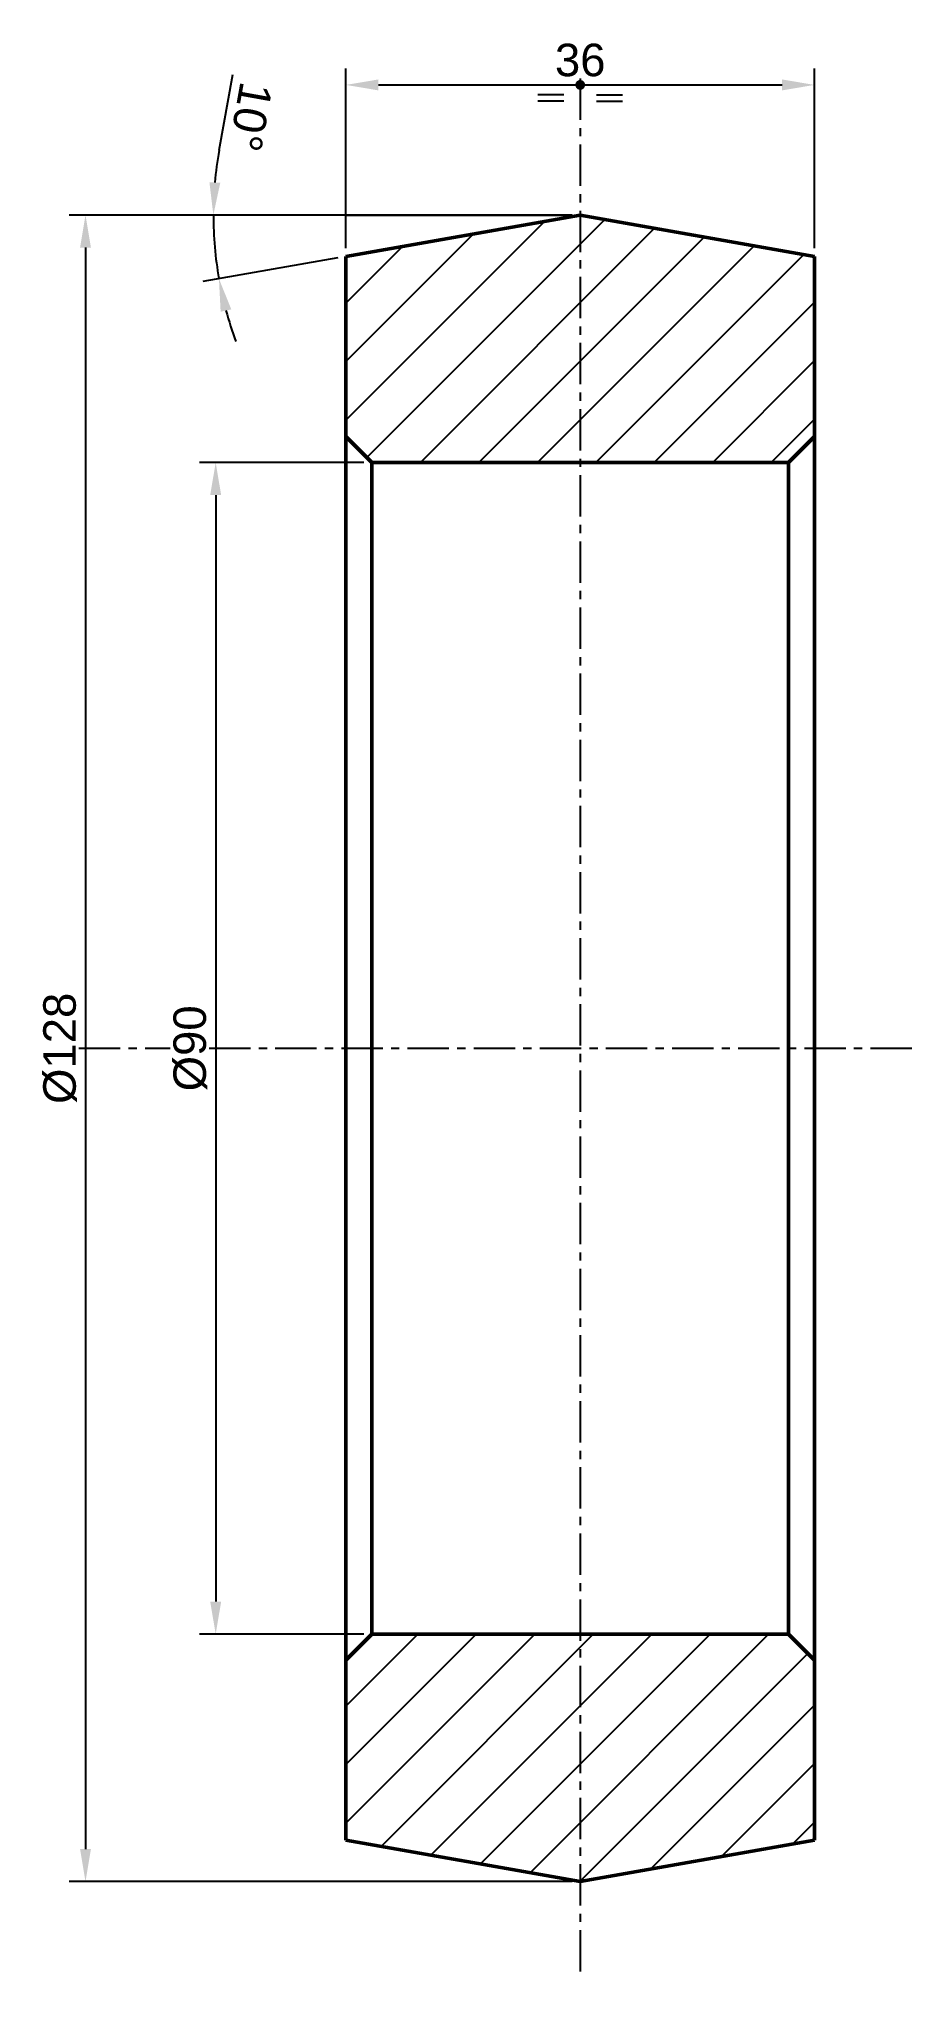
# Model space of a CAD drawing. Header units: millimetres. Extents: x -24 to 44, y -8 to 142.
import ezdxf

# ---------------------------------------------------------------- set-up
doc = ezdxf.new("R2010")
doc.units = ezdxf.units.MM
doc.header["$LTSCALE"] = 0.1
doc.header["$PDSIZE"] = -5
doc.linetypes.add('CENTER', pattern=[50.8, 31.75, -6.35, 6.35, -6.35])
for name, color, linetype, lineweight in [('ASSE', 4, 'CENTER', 25), ('CONTORNO1', 7, 'Continuous', 50), ('QUOTA', 3, 'Continuous', 25), ('TRATTEGGIO', 1, 'Continuous', 25)]:
    doc.layers.add(name, color=color, linetype=linetype, lineweight=lineweight)
doc.styles.get("Standard").update_dxf_attribs({"font": 'arial.ttf'})
doc.dimstyles.new('ISO_1-1', dxfattribs={"dimtxt": 2.5, "dimasz": 2.5, "dimexe": 1.25, "dimexo": 0.625, "dimtad": 1, "dimtxsty": 'Standard', "dimcen": 2.5, "dimclrt": 2, "dimadec": 0, "dimazin": 0, "dimtfac": 1, "dimtmove": 0, "dimatfit": 3, "dimfxl": 1, "dimarcsym": 0})

# ---------------------------------------------------------------- blocks, each defined once
blk = doc.blocks.new('*D4')
at = {"layer": 'Defpoints', "color": 0}
for p in [(2, 109), (-10, 19), (2, 19)]:
    blk.add_point(p, dxfattribs=at)
at = {"layer": 'QUOTA', "color": 0, "lineweight": -2}
for p, q in [((1.38, 109), (-11.25, 109)), ((-10, 106.5), (-10, 21.5)), ((1.38, 19), (-11.25, 19))]:
    blk.add_line(p, q, dxfattribs=at)
at = {"layer": 'QUOTA', "color": 0}
for points in [[(-9.58, 106.5), (-10.42, 106.5), (-10, 109)], [(-10.42, 21.5), (-9.58, 21.5), (-10, 19)]]:
    blk.add_solid(points, dxfattribs=at)
at = {"layer": 'QUOTA', "color": 2, "insert": (-11.95, 64), "char_height": 2.5, "attachment_point": 5, "rotation": 90}
blk.add_mtext('%%c90', dxfattribs=at)
blk = doc.blocks.new('*D5')
at = {"layer": 'Defpoints', "color": 0}
for p in [(18, 128), (-20, 0), (18, 0)]:
    blk.add_point(p, dxfattribs=at)
at = {"layer": 'QUOTA', "color": 0, "lineweight": -2}
for p, q in [((17.38, 128), (-21.25, 128)), ((-20, 125.5), (-20, 2.5)), ((17.38, 0), (-21.25, 0))]:
    blk.add_line(p, q, dxfattribs=at)
at = {"layer": 'QUOTA', "color": 0}
for points in [[(-19.58, 125.5), (-20.42, 125.5), (-20, 128)], [(-20.42, 2.5), (-19.58, 2.5), (-20, 0)]]:
    blk.add_solid(points, dxfattribs=at)
at = {"layer": 'QUOTA', "color": 2, "insert": (-21.95, 64), "char_height": 2.5, "attachment_point": 5, "rotation": 90}
blk.add_mtext('%%c128', dxfattribs=at)
blk = doc.blocks.new('*D6')
at = {"layer": 'Defpoints', "color": 0}
for p in [(36, 138), (0, 124.83), (36, 124.83)]:
    blk.add_point(p, dxfattribs=at)
at = {"layer": 'QUOTA', "color": 0, "lineweight": -2}
for p, q in [((0, 125.45), (0, 139.25)), ((36, 125.45), (36, 139.25)), ((2.5, 138), (33.5, 138))]:
    blk.add_line(p, q, dxfattribs=at)
at = {"layer": 'QUOTA', "color": 0}
for points in [[(2.5, 138.42), (2.5, 137.58), (0, 138)], [(33.5, 137.58), (33.5, 138.42), (36, 138)]]:
    blk.add_solid(points, dxfattribs=at)
at = {"layer": 'QUOTA', "color": 2, "insert": (18, 139.9), "char_height": 2.5, "attachment_point": 5}
blk.add_mtext('36', dxfattribs=at)
blk = doc.blocks.new('*D8')
at = {"layer": 'Defpoints', "color": 0}
for p in [(0, 128), (17.38, 128), (18, 128), (-9.99, 124.73), (0, 124.83)]:
    blk.add_point(p, dxfattribs=at)
at = {"layer": 'QUOTA', "color": 0, "lineweight": -2}
for p, q in [((-9.74, 132.98), (-8.69, 138.8)), ((-0.62, 128), (-11.43, 128)), ((-0.62, 124.72), (-10.98, 122.89))]:
    blk.add_line(p, q, dxfattribs=at)
for start, end in [(169.8304, 174.9152), (180, 190), (195.0848, 200.1696)]:
    blk.add_arc((18, 128), 28.18, start, end, dxfattribs=at)
at = {"layer": 'QUOTA', "color": 0}
for points in [[(-10.48, 130.52), (-9.65, 130.48), (-10.18, 128)], [(-8.8, 120.76), (-9.62, 120.58), (-9.75, 123.11)]]:
    blk.add_solid(points, dxfattribs=at)
at = {"layer": 'QUOTA', "color": 2, "insert": (-7.33, 135.55), "char_height": 2.5, "attachment_point": 5, "rotation": 259.8304}
blk.add_mtext('10%%d', dxfattribs=at)
blk = doc.blocks.new('Simbolo_Simmetria')
at = {"layer": 'QUOTA'}
for p, q in [((-1.25, -0.75), (-3.25, -0.75)), ((-1.25, -1.25), (-3.25, -1.25)), ((1.25, -0.75), (3.25, -0.75)), ((1.25, -1.25), (3.25, -1.25))]:
    blk.add_line(p, q, dxfattribs=at)
at = {"layer": 'QUOTA', "const_width": 0.375}
blk.add_lwpolyline([(-0.1875, 0, 1), (0.1875, 0, 1)], format="xyb", close=True, dxfattribs=at)

msp = doc.modelspace()

# ---------------------------------------------------------------- hatches: boundary and pattern name
at = {"layer": 'TRATTEGGIO'}
h = msp.add_hatch(dxfattribs=at)
h.set_pattern_fill('ANSI31', color=256, style=0)
h.paths.add_polyline_path([(36, 111), (36, 124.826), (18, 128), (0, 124.826), (0, 111), (2, 109), (34, 109)])
h.paths.add_polyline_path([(36, 3.174), (36, 17), (34, 19), (2, 19), (0, 17), (0, 3.174), (18, 0)])

# ---------------------------------------------------------------- linework, layer by layer
at = {"layer": 'ASSE'}
for p, q in [((18, 138.5), (18, -7.5)), ((-20.5, 64), (-13.5, 64)), ((-10.5, 64), (43.5, 64))]:
    msp.add_line(p, q, dxfattribs=at)
at = {"layer": 'CONTORNO1'}
for p, q in [((0, 124.826), (18, 128)), ((18, 128), (36, 124.826)), ((0, 3.174), (0, 124.826)), ((36, 124.826), (36, 3.174)), ((0, 111), (2, 109)), ((36, 111), (34, 109)), ((2, 109), (34, 109)), ((2, 109), (2, 19)), ((34, 109), (34, 19)), ((0, 17), (2, 19)), ((2, 19), (34, 19)), ((36, 17), (34, 19)), ((0, 3.174), (18, 0)), ((18, 0), (36, 3.174))]:
    msp.add_line(p, q, dxfattribs=at)
at = {"layer": 'QUOTA'}
msp.add_line((0, 128), (17.375, 128), dxfattribs=at)

# ---------------------------------------------------------------- block references
msp.add_blockref('Simbolo_Simmetria', (18, 138), dxfattribs=at)

# ---------------------------------------------------------------- dimensions: what is measured, and where the dimension line sits
dim = msp.add_linear_dim(base=(36, 138), p1=(0, 124.826), p2=(36, 124.826), dimstyle='ISO_1-1', dxfattribs=at)
dim.commit()
dim.dimension.update_dxf_attribs({"geometry": '*D6', "text_midpoint": (18, 139.901)})
dim = msp.add_angular_dim_2l(base=(-9.989, 124.729), line1=((0, 128), (17.375, 128)), line2=((0, 124.826), (18, 128)), dimstyle='ISO_1-1', dxfattribs=at)
dim.commit()
dim.dimension.update_dxf_attribs({"geometry": '*D8', "text_midpoint": (-7.327, 135.547)})
for base, p1, p2, picture, middle in [((-20, 0), (18, 128), (18, 0), '*D5', (-21.946, 64)), ((-10, 19), (2, 109), (2, 19), '*D4', (-11.946, 64))]:
    dim = msp.add_linear_dim(base=base, p1=p1, p2=p2, angle=90, text='%%c<>', dimstyle='ISO_1-1', dxfattribs=at)
    dim.commit()
    dim.dimension.update_dxf_attribs({"geometry": picture, "text_midpoint": middle})

doc.saveas('drawing.dxf')
